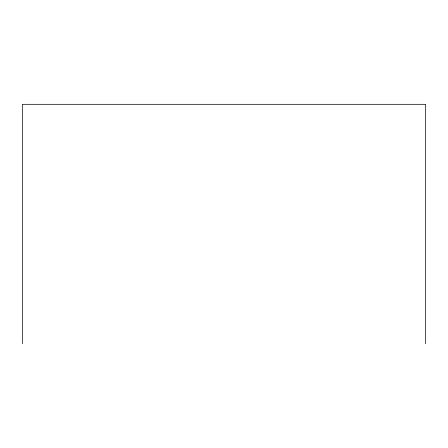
<?xml version="1.0" encoding="UTF-8"?>
<svg xmlns="http://www.w3.org/2000/svg" width="448" height="448" viewBox="0 0 448 448"><rect width="100%" height="100%" fill="white"/><g stroke="black" fill="none" stroke-linecap="round" stroke-linejoin="round"><path stroke-width="0.67" d="M425.6 343.683L425.6 104.317L22.4 104.317L22.4 343.683"/></g></svg>
